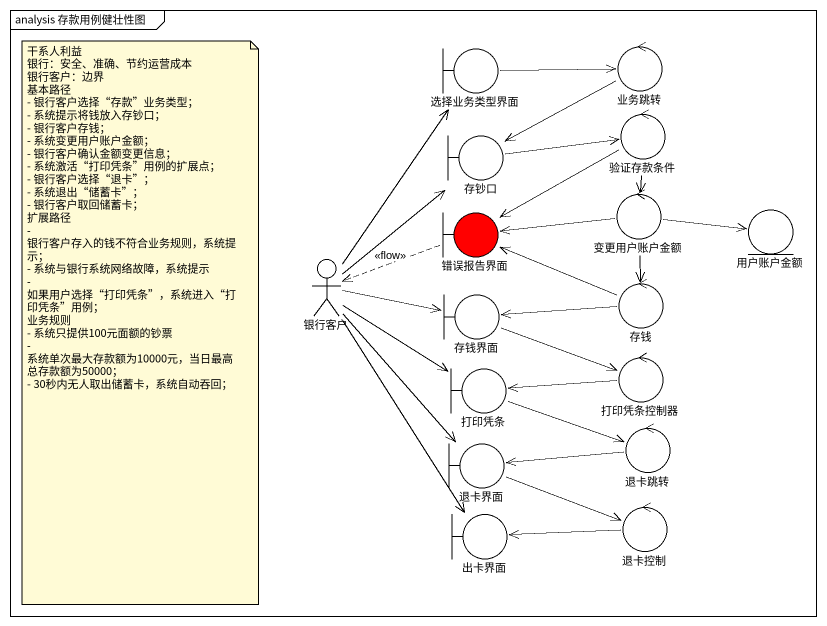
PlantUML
@startuml
mainframe analysis 存款用例健壮性图
boundary 选择业务类型界面
control 业务跳转
boundary 存钞口
control 验证存款条件
control 变更用户账户金额
boundary 错误报告界面 #FF0000
entity 用户账户金额
actor 银行客户
control 存钱
boundary 存钱界面
boundary 打印凭条
control 打印凭条控制器
boundary 退卡界面
control 退卡跳转
boundary 出卡界面
control 退卡控制
选择业务类型界面 -right-> 业务跳转
业务跳转 -left-> 存钞口
存钞口 -right-> 验证存款条件
验证存款条件 --> 变更用户账户金额
验证存款条件 -left-> 错误报告界面
变更用户账户金额 -left-> 错误报告界面
变更用户账户金额 -right-> 用户账户金额
变更用户账户金额 --> 存钱
错误报告界面 .left.> 银行客户 : <<flow>>
银行客户 -up-> 选择业务类型界面
银行客户 -up-> 存钞口
银行客户 -right-> 存钱界面
银行客户 -right-> 打印凭条
银行客户 --> 退卡界面
银行客户 --> 出卡界面
存钱 -left-> 错误报告界面
存钱 -left-> 存钱界面
存钱界面 -right-> 打印凭条控制器
打印凭条 -right-> 退卡跳转
打印凭条控制器 -left-> 打印凭条
退卡界面 -right-> 退卡控制
退卡跳转 -left-> 退卡界面
退卡控制 -left-> 出卡界面
note as N1
  干系人利益
  银行：安全、准确、节约运营成本
  银行客户：边界
  基本路径
  - 银行客户选择“存款”业务类型；
  - 系统提示将钱放入存钞口；
  - 银行客户存钱；
  - 系统变更用户账户金额；
  - 银行客户确认金额变更信息；
  - 系统激活“打印凭条”用例的扩展点；
  - 银行客户选择“退卡”；
  - 系统退出“储蓄卡”；
  - 银行客户取回储蓄卡；
  扩展路径
  - 银行客户存入的钱不符合业务规则，系统提示；
  - 系统与银行系统网络故障，系统提示
  - 如果用户选择“打印凭条”，系统进入“打印凭条”用例；
  业务规则
  - 系统只提供100元面额的钞票
  - 系统单次最大存款额为10000元，当日最高总存款额为50000；
  - 30秒内无人取出储蓄卡，系统自动吞回；
end note
@enduml
